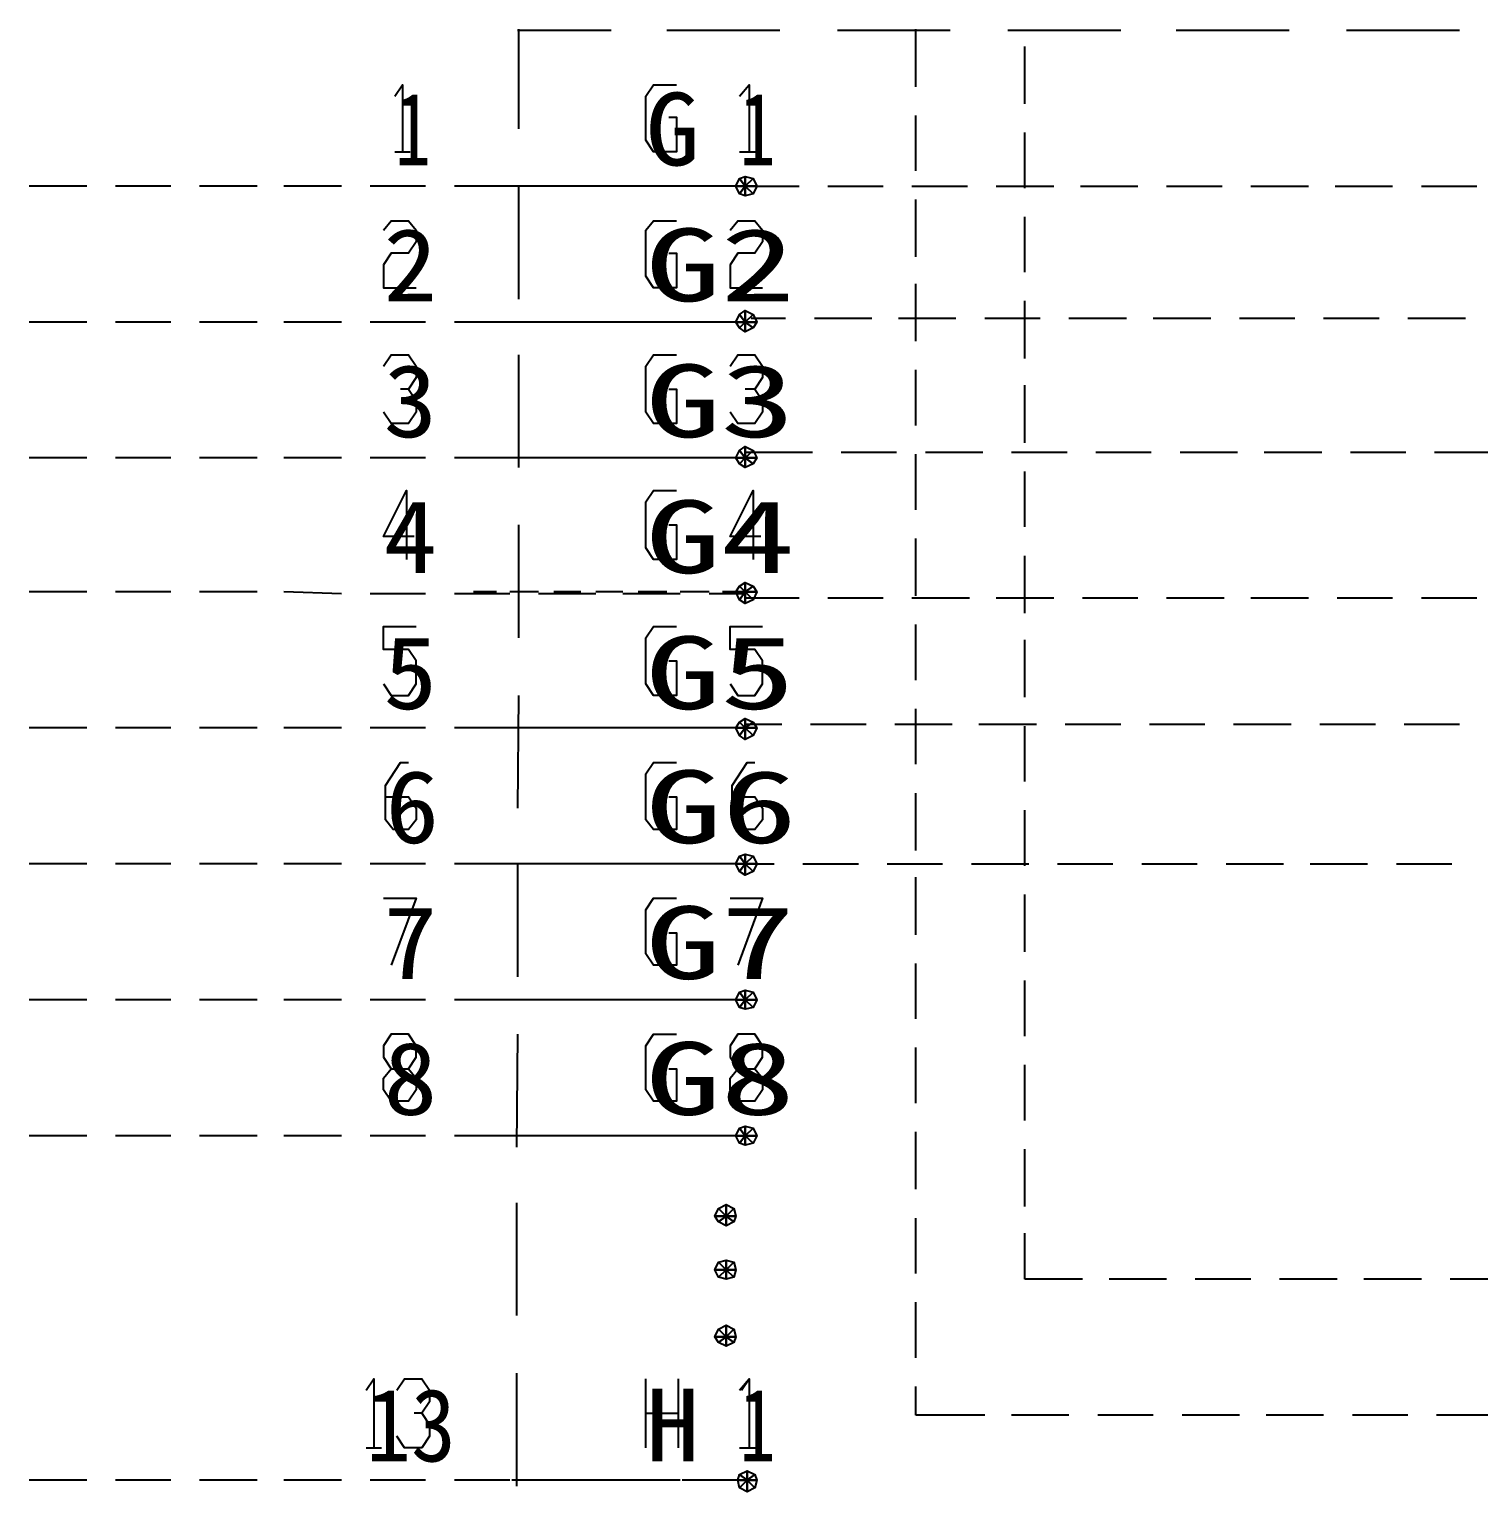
# Model space of a CAD drawing. Header units: metres. Extents: x 17 to 1757, y 17 to 1207.
# Drawn here: x 407 to 516, y 872.2 to 982.2 of the extents above; entities that cross this region are included whole.
import ezdxf

# ---------------------------------------------------------------- set-up
doc = ezdxf.new("R2010")
doc.units = ezdxf.units.M
for name, color, linetype in [('LINES', 7, 'Continuous'), ('POLYLINES', 4, 'Continuous'), ('TEXTS', 3, 'Continuous')]:
    doc.layers.add(name, color=color, linetype=linetype)

msp = doc.modelspace()

# ---------------------------------------------------------------- linework, layer by layer
at = {"layer": 'LINES'}
for p, q in [((443.69, 982.15), (450.74, 982.15)), ((443.76, 982.22), (443.76, 974.74)), ((454.92, 982.15), (463.42, 982.15)), ((467.74, 982.15), (476.23, 982.15)), ((473.64, 977.9), (473.64, 982.22)), ((480.55, 982.15), (489.05, 982.15)), ((493.22, 982.15), (501.72, 982.15)), ((506.04, 982.15), (514.54, 982.15)), ((481.85, 976.61), (481.85, 980.93)), ((473.64, 971.57), (473.64, 975.74)), ((481.85, 970.27), (481.85, 974.45)), ((434.47, 973.01), (435.62, 973.01)), ((460.39, 973.01), (461.69, 973.01)), ((411.29, 970.42), (406.97, 970.42)), ((417.62, 970.42), (413.45, 970.42)), ((424.1, 970.42), (419.78, 970.42)), ((430.44, 970.42), (426.12, 970.42)), ((436.78, 970.42), (432.6, 970.42)), ((443.11, 970.42), (438.94, 970.42)), ((442.1, 970.42), (440.38, 970.42)), ((445.27, 970.42), (443.11, 970.42)), ((443.76, 970.42), (443.76, 961.92)), ((449.59, 970.42), (445.27, 970.42)), ((448.44, 970.42), (446.42, 970.42)), ((451.61, 970.42), (449.59, 970.42)), ((455.93, 970.42), (451.61, 970.42)), ((454.92, 970.42), (452.76, 970.42)), ((458.09, 970.42), (455.93, 970.42)), ((460.82, 970.42), (458.09, 970.42)), ((460.82, 970.42), (459.1, 970.42)), ((461.26, 970.42), (464.86, 970.42)), ((467.02, 970.42), (471.19, 970.42)), ((473.35, 970.42), (477.53, 970.42)), ((479.69, 970.42), (484.01, 970.42)), ((486.02, 970.42), (490.34, 970.42)), ((492.5, 970.42), (496.68, 970.42)), ((498.84, 970.42), (503.16, 970.42)), ((505.18, 970.42), (509.5, 970.42)), ((511.66, 970.42), (515.83, 970.42)), ((473.64, 965.09), (473.64, 969.41)), ((481.85, 963.94), (481.85, 968.11)), ((473.64, 958.75), (473.64, 963.07)), ((481.85, 957.46), (481.85, 961.78)), ((461.26, 960.48), (463.85, 960.48)), ((466.01, 960.48), (470.33, 960.48)), ((472.34, 960.48), (476.66, 960.48)), ((478.82, 960.48), (483, 960.48)), ((485.16, 960.48), (489.48, 960.48)), ((491.5, 960.48), (495.82, 960.48)), ((497.98, 960.48), (502.15, 960.48)), ((504.31, 960.48), (508.49, 960.48)), ((510.65, 960.48), (514.97, 960.48)), ((411.29, 960.19), (406.97, 960.19)), ((417.62, 960.19), (413.45, 960.19)), ((424.1, 960.19), (419.78, 960.19)), ((430.44, 960.19), (426.12, 960.19)), ((436.78, 960.19), (432.6, 960.19)), ((443.11, 960.19), (438.94, 960.19)), ((442.1, 960.19), (440.38, 960.19)), ((445.27, 960.19), (443.11, 960.19)), ((449.59, 960.19), (445.27, 960.19)), ((448.44, 960.19), (446.42, 960.19)), ((451.61, 960.19), (449.59, 960.19)), ((455.93, 960.19), (451.61, 960.19)), ((454.92, 960.19), (452.76, 960.19)), ((458.09, 960.19), (455.93, 960.19)), ((460.82, 960.19), (458.09, 960.19)), ((460.82, 960.19), (459.1, 960.19)), ((443.76, 957.74), (443.76, 949.25)), ((473.64, 952.42), (473.64, 956.59)), ((481.85, 951.12), (481.85, 955.44)), ((411.29, 949.97), (406.97, 949.97)), ((417.62, 949.97), (413.45, 949.97)), ((424.1, 949.97), (419.78, 949.97)), ((430.44, 949.97), (426.12, 949.97)), ((436.78, 949.97), (432.6, 949.97)), ((443.11, 949.97), (438.94, 949.97)), ((442.1, 949.97), (440.38, 949.97)), ((445.27, 949.97), (443.11, 949.97)), ((449.59, 949.97), (445.27, 949.97)), ((448.44, 949.97), (446.42, 949.97)), ((451.61, 949.97), (449.59, 949.97)), ((455.93, 949.97), (451.61, 949.97)), ((454.92, 949.97), (452.76, 949.97)), ((458.09, 949.97), (455.93, 949.97)), ((460.82, 949.97), (458.09, 949.97)), ((460.82, 949.97), (459.1, 949.97)), ((460.82, 950.4), (465.86, 950.4)), ((468.02, 950.4), (472.2, 950.4)), ((473.64, 946.08), (473.64, 950.26)), ((474.36, 950.4), (478.68, 950.4)), ((480.84, 950.4), (485.02, 950.4)), ((487.18, 950.4), (491.35, 950.4)), ((493.51, 950.4), (497.83, 950.4)), ((499.85, 950.4), (504.17, 950.4)), ((506.33, 950.4), (510.5, 950.4)), ((512.66, 950.4), (516.98, 950.4)), ((481.85, 944.78), (481.85, 948.96)), ((443.76, 944.93), (443.76, 936.43)), ((473.64, 939.6), (473.64, 943.92)), ((481.85, 938.3), (481.85, 942.62)), ((411.29, 939.89), (406.97, 939.89)), ((417.62, 939.89), (413.45, 939.89)), ((424.1, 939.89), (419.78, 939.89)), ((430.44, 939.74), (426.12, 939.89)), ((436.78, 939.74), (432.6, 939.74)), ((443.11, 939.74), (438.94, 939.74)), ((442.1, 939.89), (440.38, 939.89)), ((445.27, 939.89), (443.11, 939.89)), ((449.59, 939.74), (445.27, 939.74)), ((448.44, 939.89), (446.42, 939.89)), ((451.61, 939.89), (449.59, 939.89)), ((455.93, 939.74), (451.61, 939.74)), ((454.92, 939.89), (452.76, 939.89)), ((458.09, 939.89), (455.93, 939.89)), ((460.82, 939.74), (458.09, 939.74)), ((460.82, 939.89), (459.1, 939.89)), ((460.82, 939.46), (464.86, 939.46)), ((467.02, 939.46), (471.19, 939.46)), ((473.35, 939.46), (477.67, 939.46)), ((479.69, 939.46), (484.01, 939.46)), ((486.17, 939.46), (490.34, 939.46)), ((492.5, 939.46), (496.82, 939.46)), ((498.84, 939.46), (503.16, 939.46)), ((505.32, 939.46), (509.5, 939.46)), ((511.66, 939.46), (515.83, 939.46)), ((473.64, 933.26), (473.64, 937.44)), ((481.85, 931.97), (481.85, 936.29)), ((443.76, 932.11), (443.69, 923.62)), ((473.64, 926.93), (473.64, 931.1)), ((411.29, 929.66), (406.97, 929.66)), ((417.62, 929.66), (413.45, 929.66)), ((424.1, 929.66), (419.78, 929.66)), ((430.44, 929.66), (426.12, 929.66)), ((436.78, 929.66), (432.6, 929.66)), ((443.11, 929.66), (438.94, 929.66)), ((442.1, 929.66), (440.38, 929.66)), ((445.27, 929.66), (443.11, 929.66)), ((449.59, 929.66), (445.27, 929.66)), ((448.44, 929.66), (446.42, 929.66)), ((451.61, 929.66), (449.59, 929.66)), ((455.93, 929.66), (451.61, 929.66)), ((454.92, 929.66), (452.76, 929.66)), ((458.09, 929.66), (455.93, 929.66)), ((460.82, 929.66), (458.09, 929.66)), ((460.82, 929.66), (459.1, 929.66)), ((460.82, 929.95), (463.56, 929.95)), ((465.72, 929.95), (469.9, 929.95)), ((472.06, 929.95), (476.38, 929.95)), ((478.39, 929.95), (482.71, 929.95)), ((481.85, 925.63), (481.85, 929.81)), ((484.87, 929.95), (489.05, 929.95)), ((491.21, 929.95), (495.38, 929.95)), ((497.54, 929.95), (501.86, 929.95)), ((504.02, 929.95), (508.2, 929.95)), ((510.36, 929.95), (514.54, 929.95)), ((473.64, 920.45), (473.64, 924.77)), ((481.85, 919.3), (481.85, 923.47)), ((411.29, 919.44), (406.97, 919.44)), ((417.62, 919.44), (413.45, 919.44)), ((424.1, 919.44), (419.78, 919.44)), ((430.44, 919.44), (426.12, 919.44)), ((436.78, 919.44), (432.6, 919.44)), ((443.11, 919.44), (438.94, 919.44)), ((442.1, 919.44), (440.38, 919.44)), ((445.27, 919.44), (443.11, 919.44)), ((443.69, 919.44), (443.69, 910.94)), ((449.59, 919.44), (445.27, 919.44)), ((448.44, 919.44), (446.42, 919.44)), ((451.61, 919.44), (449.59, 919.44)), ((455.93, 919.44), (451.61, 919.44)), ((454.92, 919.44), (452.76, 919.44)), ((458.09, 919.44), (455.93, 919.44)), ((460.82, 919.44), (458.09, 919.44)), ((460.82, 919.44), (459.1, 919.44)), ((460.54, 919.44), (462.98, 919.44)), ((465.14, 919.44), (469.32, 919.44)), ((471.48, 919.44), (475.66, 919.44)), ((477.82, 919.44), (482.14, 919.44)), ((484.3, 919.44), (488.47, 919.44)), ((490.63, 919.44), (494.81, 919.44)), ((496.97, 919.44), (501.29, 919.44)), ((503.3, 919.44), (507.62, 919.44)), ((509.78, 919.44), (513.96, 919.44)), ((473.64, 914.11), (473.64, 918.43)), ((481.85, 912.82), (481.85, 917.14)), ((473.64, 907.78), (473.64, 911.95)), ((481.85, 906.48), (481.85, 910.66)), ((411.29, 909.22), (406.97, 909.22)), ((417.62, 909.22), (413.45, 909.22)), ((424.1, 909.22), (419.78, 909.22)), ((430.44, 909.22), (426.12, 909.22)), ((436.78, 909.22), (432.6, 909.22)), ((443.11, 909.22), (438.94, 909.22)), ((442.1, 909.22), (440.38, 909.22)), ((445.27, 909.22), (443.11, 909.22)), ((449.59, 909.22), (445.27, 909.22)), ((448.44, 909.22), (446.42, 909.22)), ((451.61, 909.22), (449.59, 909.22)), ((455.93, 909.22), (451.61, 909.22)), ((454.92, 909.22), (452.76, 909.22)), ((458.09, 909.22), (455.93, 909.22)), ((460.82, 909.22), (458.09, 909.22)), ((460.82, 909.22), (459.1, 909.22)), ((443.69, 906.62), (443.62, 898.13)), ((473.64, 901.44), (473.64, 905.62)), ((481.85, 900.14), (481.85, 904.32)), ((411.29, 898.99), (406.97, 898.99)), ((417.62, 898.99), (413.45, 898.99)), ((424.1, 898.99), (419.78, 898.99)), ((430.44, 898.99), (426.12, 898.99)), ((436.78, 898.99), (432.6, 898.99)), ((443.11, 898.99), (438.94, 898.99)), ((442.1, 898.99), (440.38, 898.99)), ((445.27, 898.99), (443.11, 898.99)), ((449.59, 898.99), (445.27, 898.99)), ((448.44, 898.99), (446.42, 898.99)), ((451.61, 898.99), (449.59, 898.99)), ((455.93, 898.99), (451.61, 898.99)), ((454.92, 898.99), (452.76, 898.99)), ((458.09, 898.99), (455.93, 898.99)), ((460.82, 898.99), (458.09, 898.99)), ((460.82, 898.99), (459.1, 898.99)), ((473.64, 894.96), (473.64, 899.28)), ((481.85, 893.66), (481.85, 897.98)), ((443.62, 893.95), (443.62, 885.46)), ((473.64, 888.62), (473.64, 892.8)), ((481.85, 888.19), (481.85, 891.65)), ((486.17, 888.19), (481.85, 888.19)), ((492.5, 888.19), (488.18, 888.19)), ((498.84, 888.19), (494.66, 888.19)), ((505.32, 888.19), (501, 888.19)), ((511.66, 888.19), (507.34, 888.19)), ((517.99, 888.19), (513.82, 888.19)), ((473.64, 882.29), (473.64, 886.46)), ((443.62, 881.14), (443.62, 872.64)), ((453.34, 875.52), (453.34, 880.7)), ((455.78, 880.7), (455.78, 875.52)), ((473.64, 877.97), (473.64, 880.13)), ((453.34, 878.11), (455.78, 878.11)), ((478.82, 877.97), (473.64, 877.97)), ((485.16, 877.97), (480.84, 877.97)), ((491.5, 877.97), (487.32, 877.97)), ((497.98, 877.97), (493.66, 877.97)), ((504.31, 877.97), (499.99, 877.97)), ((510.65, 877.97), (506.47, 877.97)), ((516.98, 877.97), (512.81, 877.97)), ((432.31, 875.52), (433.46, 875.52)), ((460.39, 875.52), (461.69, 875.52)), ((460.54, 875.52), (461.69, 875.52)), ((411.29, 873.07), (406.97, 873.07)), ((417.62, 873.07), (413.45, 873.07)), ((424.1, 873.07), (419.78, 873.07)), ((430.44, 873.07), (426.12, 873.07)), ((436.78, 873.07), (432.6, 873.07)), ((443.11, 873.07), (438.94, 873.07)), ((442.25, 873.07), (440.38, 873.07)), ((445.42, 873.07), (443.26, 873.07)), ((449.59, 873.07), (445.27, 873.07)), ((448.58, 873.07), (446.42, 873.07)), ((451.75, 873.07), (449.59, 873.07)), ((455.93, 873.07), (451.61, 873.07)), ((454.92, 873.07), (452.76, 873.07)), ((458.09, 873.07), (456.07, 873.07)), ((460.82, 873.07), (458.09, 873.07)), ((460.97, 873.07), (459.24, 873.07))]:
    msp.add_line(p, q, dxfattribs=at)
at = {"layer": 'POLYLINES'}
for points in [[(434.47, 977.18), (435.05, 978.05), (435.05, 973.01)], [(455.06, 975.6), (455.64, 975.6), (455.64, 973.01), (453.91, 973.01), (453.34, 973.87), (453.34, 977.18), (453.91, 978.05), (455.64, 978.05)], [(460.39, 977.18), (461.11, 978.05), (461.11, 973.01)], [(460.82, 970.42), (460.1, 970.42), (460.39, 970.99), (460.82, 970.42)], [(460.82, 970.42), (460.1, 970.42), (460.39, 970.99), (460.82, 970.42)], [(460.82, 970.42), (460.1, 970.42), (460.39, 970.99), (460.82, 970.42)], [(460.82, 970.42), (460.1, 970.42), (460.39, 970.99), (460.82, 970.42)], [(460.82, 970.42), (460.39, 969.84), (460.1, 970.42), (460.82, 970.42)], [(460.82, 970.42), (460.39, 969.84), (460.1, 970.42), (460.82, 970.42)], [(460.82, 970.42), (460.39, 969.84), (460.1, 970.42), (460.82, 970.42)], [(460.82, 970.42), (460.39, 969.84), (460.1, 970.42), (460.82, 970.42)], [(460.82, 970.42), (460.39, 970.99), (460.82, 971.14), (460.82, 970.42)], [(460.82, 970.42), (460.39, 970.99), (460.82, 971.14), (460.82, 970.42)], [(460.82, 970.42), (460.39, 970.99), (460.82, 971.14), (460.82, 970.42)], [(460.82, 970.42), (460.39, 970.99), (460.82, 971.14), (460.82, 970.42)], [(460.82, 970.42), (460.82, 969.7), (460.39, 969.84), (460.82, 970.42)], [(460.82, 970.42), (460.82, 969.7), (460.39, 969.84), (460.82, 970.42)], [(460.82, 970.42), (460.82, 969.7), (460.39, 969.84), (460.82, 970.42)], [(460.82, 970.42), (460.82, 969.7), (460.39, 969.84), (460.82, 970.42)], [(460.82, 970.42), (460.82, 971.14), (461.4, 970.99), (460.82, 970.42)], [(460.82, 970.42), (460.82, 971.14), (461.4, 970.99), (460.82, 970.42)], [(460.82, 970.42), (460.82, 971.14), (461.4, 970.99), (460.82, 970.42)], [(460.82, 970.42), (460.82, 971.14), (461.4, 970.99), (460.82, 970.42)], [(460.82, 970.42), (461.4, 970.99), (461.69, 970.42), (460.82, 970.42)], [(460.82, 970.42), (461.4, 970.99), (461.69, 970.42), (460.82, 970.42)], [(460.82, 970.42), (461.4, 970.99), (461.69, 970.42), (460.82, 970.42)], [(460.82, 970.42), (461.4, 970.99), (461.69, 970.42), (460.82, 970.42)], [(460.82, 970.42), (461.4, 969.84), (460.82, 969.7), (460.82, 970.42)], [(460.82, 970.42), (461.4, 969.84), (460.82, 969.7), (460.82, 970.42)], [(460.82, 970.42), (461.69, 970.42), (461.4, 969.84), (460.82, 970.42)], [(460.82, 970.42), (461.69, 970.42), (461.4, 969.84), (460.82, 970.42)], [(460.82, 970.42), (461.4, 969.84), (460.82, 969.7), (460.82, 970.42)], [(460.82, 970.42), (461.4, 969.84), (460.82, 969.7), (460.82, 970.42)], [(460.82, 970.42), (461.69, 970.42), (461.4, 969.84), (460.82, 970.42)], [(460.82, 970.42), (461.69, 970.42), (461.4, 969.84), (460.82, 970.42)], [(433.61, 967.1), (434.18, 967.82), (435.48, 967.82), (436.06, 967.1), (436.06, 966.24), (435.48, 965.38), (434.18, 965.38), (433.61, 964.51), (433.61, 962.78), (436.06, 962.78)], [(455.06, 965.38), (455.64, 965.38), (455.64, 962.78), (453.91, 962.78), (453.34, 963.65), (453.34, 967.1), (453.91, 967.82), (455.64, 967.82)], [(459.67, 967.1), (460.25, 967.82), (461.54, 967.82), (462.12, 967.1), (462.12, 966.24), (461.54, 965.38), (460.25, 965.38), (459.67, 964.51), (459.67, 962.78), (462.12, 962.78)], [(460.82, 960.19), (460.1, 960.19), (460.39, 960.77), (460.82, 960.19)], [(460.82, 960.19), (460.1, 960.19), (460.39, 960.77), (460.82, 960.19)], [(460.82, 960.19), (460.1, 960.19), (460.39, 960.77), (460.82, 960.19)], [(460.82, 960.19), (460.1, 960.19), (460.39, 960.77), (460.82, 960.19)], [(460.82, 960.19), (460.39, 960.77), (460.82, 961.06), (460.82, 960.19)], [(460.82, 960.19), (460.39, 960.77), (460.82, 961.06), (460.82, 960.19)], [(460.82, 960.19), (460.39, 960.77), (460.82, 961.06), (460.82, 960.19)], [(460.82, 960.19), (460.39, 960.77), (460.82, 961.06), (460.82, 960.19)], [(460.82, 960.19), (460.82, 961.06), (461.4, 960.77), (460.82, 960.19)], [(460.82, 960.19), (460.82, 961.06), (461.4, 960.77), (460.82, 960.19)], [(460.82, 960.19), (460.82, 961.06), (461.4, 960.77), (460.82, 960.19)], [(460.82, 960.19), (460.82, 961.06), (461.4, 960.77), (460.82, 960.19)], [(460.82, 960.19), (461.4, 960.77), (461.69, 960.19), (460.82, 960.19)], [(460.82, 960.19), (461.4, 960.77), (461.69, 960.19), (460.82, 960.19)], [(460.82, 960.19), (461.4, 960.77), (461.69, 960.19), (460.82, 960.19)], [(460.82, 960.19), (461.4, 960.77), (461.69, 960.19), (460.82, 960.19)], [(460.82, 960.19), (460.39, 959.76), (460.1, 960.19), (460.82, 960.19)], [(460.82, 960.19), (460.39, 959.76), (460.1, 960.19), (460.82, 960.19)], [(460.82, 960.19), (460.39, 959.76), (460.1, 960.19), (460.82, 960.19)], [(460.82, 960.19), (460.39, 959.76), (460.1, 960.19), (460.82, 960.19)], [(460.82, 960.19), (460.82, 959.47), (460.39, 959.76), (460.82, 960.19)], [(460.82, 960.19), (460.82, 959.47), (460.39, 959.76), (460.82, 960.19)], [(460.82, 960.19), (460.82, 959.47), (460.39, 959.76), (460.82, 960.19)], [(460.82, 960.19), (460.82, 959.47), (460.39, 959.76), (460.82, 960.19)], [(460.82, 960.19), (461.4, 959.76), (460.82, 959.47), (460.82, 960.19)], [(460.82, 960.19), (461.4, 959.76), (460.82, 959.47), (460.82, 960.19)], [(460.82, 960.19), (461.69, 960.19), (461.4, 959.76), (460.82, 960.19)], [(460.82, 960.19), (461.69, 960.19), (461.4, 959.76), (460.82, 960.19)], [(460.82, 960.19), (461.4, 959.76), (460.82, 959.47), (460.82, 960.19)], [(460.82, 960.19), (461.4, 959.76), (460.82, 959.47), (460.82, 960.19)], [(460.82, 960.19), (461.69, 960.19), (461.4, 959.76), (460.82, 960.19)], [(460.82, 960.19), (461.69, 960.19), (461.4, 959.76), (460.82, 960.19)], [(433.61, 956.88), (434.18, 957.74), (435.48, 957.74), (436.06, 956.88), (436.06, 956.02), (435.48, 955.15), (434.9, 955.15)], [(455.06, 955.15), (455.64, 955.15), (455.64, 952.56), (453.91, 952.56), (453.34, 953.42), (453.34, 956.88), (453.91, 957.74), (455.64, 957.74)], [(459.67, 956.88), (460.25, 957.74), (461.54, 957.74), (462.12, 956.88), (462.12, 956.02), (461.54, 955.15), (460.82, 955.15)], [(435.48, 955.15), (436.06, 954.29), (436.06, 953.42), (435.48, 952.56), (434.18, 952.56), (433.61, 953.42)], [(461.54, 955.15), (462.12, 954.29), (462.12, 953.42), (461.54, 952.56), (460.25, 952.56), (459.67, 953.42)], [(460.82, 949.97), (460.1, 949.97), (460.39, 950.54), (460.82, 949.97)], [(460.82, 949.97), (460.1, 949.97), (460.39, 950.54), (460.82, 949.97)], [(460.82, 949.97), (460.1, 949.97), (460.39, 950.54), (460.82, 949.97)], [(460.82, 949.97), (460.1, 949.97), (460.39, 950.54), (460.82, 949.97)], [(460.82, 949.97), (460.39, 950.54), (460.82, 950.83), (460.82, 949.97)], [(460.82, 949.97), (460.39, 950.54), (460.82, 950.83), (460.82, 949.97)], [(460.82, 949.97), (460.39, 950.54), (460.82, 950.83), (460.82, 949.97)], [(460.82, 949.97), (460.39, 950.54), (460.82, 950.83), (460.82, 949.97)], [(460.82, 949.97), (460.82, 950.83), (461.4, 950.54), (460.82, 949.97)], [(460.82, 949.97), (460.82, 950.83), (461.4, 950.54), (460.82, 949.97)], [(460.82, 949.97), (460.82, 950.83), (461.4, 950.54), (460.82, 949.97)], [(460.82, 949.97), (460.82, 950.83), (461.4, 950.54), (460.82, 949.97)], [(460.82, 949.97), (461.4, 950.54), (461.69, 949.97), (460.82, 949.97)], [(460.82, 949.97), (461.4, 950.54), (461.69, 949.97), (460.82, 949.97)], [(460.82, 949.97), (461.4, 950.54), (461.69, 949.97), (460.82, 949.97)], [(460.82, 949.97), (461.4, 950.54), (461.69, 949.97), (460.82, 949.97)], [(460.82, 949.97), (460.39, 949.54), (460.1, 949.97), (460.82, 949.97)], [(460.82, 949.97), (460.39, 949.54), (460.1, 949.97), (460.82, 949.97)], [(460.82, 949.97), (460.39, 949.54), (460.1, 949.97), (460.82, 949.97)], [(460.82, 949.97), (460.39, 949.54), (460.1, 949.97), (460.82, 949.97)], [(460.82, 949.97), (460.82, 949.25), (460.39, 949.54), (460.82, 949.97)], [(460.82, 949.97), (460.82, 949.25), (460.39, 949.54), (460.82, 949.97)], [(460.82, 949.97), (460.82, 949.25), (460.39, 949.54), (460.82, 949.97)], [(460.82, 949.97), (460.82, 949.25), (460.39, 949.54), (460.82, 949.97)], [(460.82, 949.97), (461.4, 949.54), (460.82, 949.25), (460.82, 949.97)], [(460.82, 949.97), (461.4, 949.54), (460.82, 949.25), (460.82, 949.97)], [(460.82, 949.97), (461.69, 949.97), (461.4, 949.54), (460.82, 949.97)], [(460.82, 949.97), (461.69, 949.97), (461.4, 949.54), (460.82, 949.97)], [(460.82, 949.97), (461.4, 949.54), (460.82, 949.25), (460.82, 949.97)], [(460.82, 949.97), (461.4, 949.54), (460.82, 949.25), (460.82, 949.97)], [(460.82, 949.97), (461.69, 949.97), (461.4, 949.54), (460.82, 949.97)], [(460.82, 949.97), (461.69, 949.97), (461.4, 949.54), (460.82, 949.97)], [(435.91, 944.06), (433.61, 944.06), (435.34, 947.52), (435.34, 942.34)], [(455.06, 944.93), (455.64, 944.93), (455.64, 942.34), (453.91, 942.34), (453.34, 943.2), (453.34, 946.66), (453.91, 947.52), (455.64, 947.52)], [(461.98, 944.06), (459.67, 944.06), (461.4, 947.52), (461.4, 942.34)], [(460.82, 939.89), (460.39, 940.32), (460.82, 940.61), (460.82, 939.89)], [(460.82, 939.89), (460.39, 940.32), (460.82, 940.61), (460.82, 939.89)], [(460.82, 939.89), (460.39, 940.32), (460.82, 940.61), (460.82, 939.89)], [(460.82, 939.89), (460.39, 940.32), (460.82, 940.61), (460.82, 939.89)], [(460.82, 939.89), (460.82, 940.61), (461.4, 940.32), (460.82, 939.89)], [(460.82, 939.89), (460.82, 940.61), (461.4, 940.32), (460.82, 939.89)], [(460.82, 939.89), (460.82, 940.61), (461.4, 940.32), (460.82, 939.89)], [(460.82, 939.89), (460.82, 940.61), (461.4, 940.32), (460.82, 939.89)], [(460.82, 939.89), (460.1, 939.89), (460.39, 940.32), (460.82, 939.89)], [(460.82, 939.89), (460.1, 939.89), (460.39, 940.32), (460.82, 939.89)], [(460.82, 939.89), (460.1, 939.89), (460.39, 940.32), (460.82, 939.89)], [(460.82, 939.89), (460.1, 939.89), (460.39, 940.32), (460.82, 939.89)], [(460.82, 939.89), (460.39, 939.31), (460.1, 939.89), (460.82, 939.89)], [(460.82, 939.89), (460.39, 939.31), (460.1, 939.89), (460.82, 939.89)], [(460.82, 939.89), (460.39, 939.31), (460.1, 939.89), (460.82, 939.89)], [(460.82, 939.89), (460.39, 939.31), (460.1, 939.89), (460.82, 939.89)], [(460.82, 939.89), (460.82, 939.02), (460.39, 939.31), (460.82, 939.89)], [(460.82, 939.89), (460.82, 939.02), (460.39, 939.31), (460.82, 939.89)], [(460.82, 939.89), (460.82, 939.02), (460.39, 939.31), (460.82, 939.89)], [(460.82, 939.89), (460.82, 939.02), (460.39, 939.31), (460.82, 939.89)], [(460.82, 939.89), (461.4, 940.32), (461.69, 939.89), (460.82, 939.89)], [(460.82, 939.89), (461.4, 940.32), (461.69, 939.89), (460.82, 939.89)], [(460.82, 939.89), (461.4, 940.32), (461.69, 939.89), (460.82, 939.89)], [(460.82, 939.89), (461.4, 940.32), (461.69, 939.89), (460.82, 939.89)], [(460.82, 939.89), (461.4, 939.31), (460.82, 939.02), (460.82, 939.89)], [(460.82, 939.89), (461.4, 939.31), (460.82, 939.02), (460.82, 939.89)], [(460.82, 939.89), (461.69, 939.89), (461.4, 939.31), (460.82, 939.89)], [(460.82, 939.89), (461.69, 939.89), (461.4, 939.31), (460.82, 939.89)], [(460.82, 939.89), (461.4, 939.31), (460.82, 939.02), (460.82, 939.89)], [(460.82, 939.89), (461.4, 939.31), (460.82, 939.02), (460.82, 939.89)], [(460.82, 939.89), (461.69, 939.89), (461.4, 939.31), (460.82, 939.89)], [(460.82, 939.89), (461.69, 939.89), (461.4, 939.31), (460.82, 939.89)], [(433.61, 932.98), (434.18, 932.11), (435.48, 932.11), (436.06, 932.98), (436.06, 934.7), (435.48, 935.57), (433.61, 935.57), (433.61, 937.3), (436.06, 937.3)], [(455.06, 934.7), (455.64, 934.7), (455.64, 932.11), (453.91, 932.11), (453.34, 932.98), (453.34, 936.43), (453.91, 937.3), (455.64, 937.3)], [(459.67, 932.98), (460.25, 932.11), (461.54, 932.11), (462.12, 932.98), (462.12, 934.7), (461.54, 935.57), (459.67, 935.57), (459.67, 937.3), (462.12, 937.3)], [(460.82, 929.66), (460.1, 929.66), (460.39, 930.1), (460.82, 929.66)], [(460.82, 929.66), (460.1, 929.66), (460.39, 930.1), (460.82, 929.66)], [(460.82, 929.66), (460.1, 929.66), (460.39, 930.1), (460.82, 929.66)], [(460.82, 929.66), (460.1, 929.66), (460.39, 930.1), (460.82, 929.66)], [(460.82, 929.66), (460.39, 929.09), (460.1, 929.66), (460.82, 929.66)], [(460.82, 929.66), (460.39, 929.09), (460.1, 929.66), (460.82, 929.66)], [(460.82, 929.66), (460.39, 929.09), (460.1, 929.66), (460.82, 929.66)], [(460.82, 929.66), (460.39, 929.09), (460.1, 929.66), (460.82, 929.66)], [(460.82, 929.66), (460.39, 930.1), (460.82, 930.38), (460.82, 929.66)], [(460.82, 929.66), (460.39, 930.1), (460.82, 930.38), (460.82, 929.66)], [(460.82, 929.66), (460.39, 930.1), (460.82, 930.38), (460.82, 929.66)], [(460.82, 929.66), (460.39, 930.1), (460.82, 930.38), (460.82, 929.66)], [(460.82, 929.66), (460.82, 928.8), (460.39, 929.09), (460.82, 929.66)], [(460.82, 929.66), (460.82, 928.8), (460.39, 929.09), (460.82, 929.66)], [(460.82, 929.66), (460.82, 928.8), (460.39, 929.09), (460.82, 929.66)], [(460.82, 929.66), (460.82, 928.8), (460.39, 929.09), (460.82, 929.66)], [(460.82, 929.66), (460.82, 930.38), (461.4, 930.1), (460.82, 929.66)], [(460.82, 929.66), (460.82, 930.38), (461.4, 930.1), (460.82, 929.66)], [(460.82, 929.66), (460.82, 930.38), (461.4, 930.1), (460.82, 929.66)], [(460.82, 929.66), (460.82, 930.38), (461.4, 930.1), (460.82, 929.66)], [(460.82, 929.66), (461.4, 930.1), (461.69, 929.66), (460.82, 929.66)], [(460.82, 929.66), (461.4, 930.1), (461.69, 929.66), (460.82, 929.66)], [(460.82, 929.66), (461.4, 930.1), (461.69, 929.66), (460.82, 929.66)], [(460.82, 929.66), (461.4, 930.1), (461.69, 929.66), (460.82, 929.66)], [(460.82, 929.66), (461.4, 929.09), (460.82, 928.8), (460.82, 929.66)], [(460.82, 929.66), (461.4, 929.09), (460.82, 928.8), (460.82, 929.66)], [(460.82, 929.66), (461.69, 929.66), (461.4, 929.09), (460.82, 929.66)], [(460.82, 929.66), (461.69, 929.66), (461.4, 929.09), (460.82, 929.66)], [(460.82, 929.66), (461.4, 929.09), (460.82, 928.8), (460.82, 929.66)], [(460.82, 929.66), (461.4, 929.09), (460.82, 928.8), (460.82, 929.66)], [(460.82, 929.66), (461.69, 929.66), (461.4, 929.09), (460.82, 929.66)], [(460.82, 929.66), (461.69, 929.66), (461.4, 929.09), (460.82, 929.66)], [(433.75, 924.48), (435.48, 924.48), (436.06, 923.62), (436.06, 922.75), (435.48, 922.03), (434.33, 922.03), (433.75, 922.75), (433.75, 925.34), (434.9, 927.07), (435.48, 927.07)], [(455.06, 924.48), (455.64, 924.48), (455.64, 922.03), (453.91, 922.03), (453.34, 922.75), (453.34, 926.21), (453.91, 927.07), (455.64, 927.07)], [(459.82, 924.48), (461.54, 924.48), (462.12, 923.62), (462.12, 922.75), (461.54, 922.03), (460.39, 922.03), (459.82, 922.75), (459.82, 925.34), (460.97, 927.07), (461.54, 927.07)], [(460.82, 919.44), (460.1, 919.44), (460.39, 920.02), (460.82, 919.44)], [(460.82, 919.44), (460.1, 919.44), (460.39, 920.02), (460.82, 919.44)], [(460.82, 919.44), (460.1, 919.44), (460.39, 920.02), (460.82, 919.44)], [(460.82, 919.44), (460.1, 919.44), (460.39, 920.02), (460.82, 919.44)], [(460.82, 919.44), (460.39, 920.02), (460.82, 920.16), (460.82, 919.44)], [(460.82, 919.44), (460.39, 920.02), (460.82, 920.16), (460.82, 919.44)], [(460.82, 919.44), (460.39, 920.02), (460.82, 920.16), (460.82, 919.44)], [(460.82, 919.44), (460.39, 920.02), (460.82, 920.16), (460.82, 919.44)], [(460.82, 919.44), (460.82, 920.16), (461.4, 920.02), (460.82, 919.44)], [(460.82, 919.44), (460.82, 920.16), (461.4, 920.02), (460.82, 919.44)], [(460.82, 919.44), (460.82, 920.16), (461.4, 920.02), (460.82, 919.44)], [(460.82, 919.44), (460.82, 920.16), (461.4, 920.02), (460.82, 919.44)], [(460.82, 919.44), (461.4, 920.02), (461.69, 919.44), (460.82, 919.44)], [(460.82, 919.44), (461.4, 920.02), (461.69, 919.44), (460.82, 919.44)], [(460.82, 919.44), (461.4, 920.02), (461.69, 919.44), (460.82, 919.44)], [(460.82, 919.44), (461.4, 920.02), (461.69, 919.44), (460.82, 919.44)], [(460.82, 919.44), (460.39, 918.86), (460.1, 919.44), (460.82, 919.44)], [(460.82, 919.44), (460.39, 918.86), (460.1, 919.44), (460.82, 919.44)], [(460.82, 919.44), (460.39, 918.86), (460.1, 919.44), (460.82, 919.44)], [(460.82, 919.44), (460.39, 918.86), (460.1, 919.44), (460.82, 919.44)], [(460.82, 919.44), (460.82, 918.58), (460.39, 918.86), (460.82, 919.44)], [(460.82, 919.44), (460.82, 918.58), (460.39, 918.86), (460.82, 919.44)], [(460.82, 919.44), (460.82, 918.58), (460.39, 918.86), (460.82, 919.44)], [(460.82, 919.44), (460.82, 918.58), (460.39, 918.86), (460.82, 919.44)], [(460.82, 919.44), (461.4, 918.86), (460.82, 918.58), (460.82, 919.44)], [(460.82, 919.44), (461.4, 918.86), (460.82, 918.58), (460.82, 919.44)], [(460.82, 919.44), (461.69, 919.44), (461.4, 918.86), (460.82, 919.44)], [(460.82, 919.44), (461.69, 919.44), (461.4, 918.86), (460.82, 919.44)], [(460.82, 919.44), (461.4, 918.86), (460.82, 918.58), (460.82, 919.44)], [(460.82, 919.44), (461.4, 918.86), (460.82, 918.58), (460.82, 919.44)], [(460.82, 919.44), (461.69, 919.44), (461.4, 918.86), (460.82, 919.44)], [(460.82, 919.44), (461.69, 919.44), (461.4, 918.86), (460.82, 919.44)], [(433.61, 916.85), (436.06, 916.85), (434.18, 911.81)], [(455.06, 914.26), (455.64, 914.26), (455.64, 911.81), (453.91, 911.81), (453.34, 912.67), (453.34, 915.98), (453.91, 916.85), (455.64, 916.85)], [(459.67, 916.85), (462.12, 916.85), (460.25, 911.81)], [(460.82, 909.22), (460.1, 909.22), (460.39, 909.79), (460.82, 909.22)], [(460.82, 909.22), (460.1, 909.22), (460.39, 909.79), (460.82, 909.22)], [(460.82, 909.22), (460.1, 909.22), (460.39, 909.79), (460.82, 909.22)], [(460.82, 909.22), (460.1, 909.22), (460.39, 909.79), (460.82, 909.22)], [(460.82, 909.22), (460.39, 909.79), (460.82, 909.94), (460.82, 909.22)], [(460.82, 909.22), (460.39, 909.79), (460.82, 909.94), (460.82, 909.22)], [(460.82, 909.22), (460.39, 909.79), (460.82, 909.94), (460.82, 909.22)], [(460.82, 909.22), (460.39, 909.79), (460.82, 909.94), (460.82, 909.22)], [(460.82, 909.22), (460.82, 909.94), (461.4, 909.79), (460.82, 909.22)], [(460.82, 909.22), (460.82, 909.94), (461.4, 909.79), (460.82, 909.22)], [(460.82, 909.22), (460.82, 909.94), (461.4, 909.79), (460.82, 909.22)], [(460.82, 909.22), (460.82, 909.94), (461.4, 909.79), (460.82, 909.22)], [(460.82, 909.22), (461.4, 909.79), (461.69, 909.22), (460.82, 909.22)], [(460.82, 909.22), (461.4, 909.79), (461.69, 909.22), (460.82, 909.22)], [(460.82, 909.22), (461.4, 909.79), (461.69, 909.22), (460.82, 909.22)], [(460.82, 909.22), (461.4, 909.79), (461.69, 909.22), (460.82, 909.22)], [(460.82, 909.22), (460.39, 908.64), (460.1, 909.22), (460.82, 909.22)], [(460.82, 909.22), (460.39, 908.64), (460.1, 909.22), (460.82, 909.22)], [(460.82, 909.22), (460.39, 908.64), (460.1, 909.22), (460.82, 909.22)], [(460.82, 909.22), (460.39, 908.64), (460.1, 909.22), (460.82, 909.22)], [(460.82, 909.22), (460.82, 908.5), (460.39, 908.64), (460.82, 909.22)], [(460.82, 909.22), (460.82, 908.5), (460.39, 908.64), (460.82, 909.22)], [(460.82, 909.22), (460.82, 908.5), (460.39, 908.64), (460.82, 909.22)], [(460.82, 909.22), (460.82, 908.5), (460.39, 908.64), (460.82, 909.22)], [(460.82, 909.22), (461.4, 908.64), (460.82, 908.5), (460.82, 909.22)], [(460.82, 909.22), (461.4, 908.64), (460.82, 908.5), (460.82, 909.22)], [(460.82, 909.22), (461.69, 909.22), (461.4, 908.64), (460.82, 909.22)], [(460.82, 909.22), (461.69, 909.22), (461.4, 908.64), (460.82, 909.22)], [(460.82, 909.22), (461.4, 908.64), (460.82, 908.5), (460.82, 909.22)], [(460.82, 909.22), (461.4, 908.64), (460.82, 908.5), (460.82, 909.22)], [(460.82, 909.22), (461.69, 909.22), (461.4, 908.64), (460.82, 909.22)], [(460.82, 909.22), (461.69, 909.22), (461.4, 908.64), (460.82, 909.22)], [(434.18, 901.58), (433.61, 902.45), (433.61, 903.31), (434.18, 904.03), (435.48, 904.03), (436.06, 904.9), (436.06, 905.76), (435.48, 906.62), (434.18, 906.62), (433.61, 905.76), (433.61, 904.9), (434.18, 904.03)], [(455.06, 904.03), (455.64, 904.03), (455.64, 901.58), (453.91, 901.58), (453.34, 902.45), (453.34, 905.76), (453.91, 906.62), (455.64, 906.62)], [(460.25, 901.58), (459.67, 902.45), (459.67, 903.31), (460.25, 904.03), (461.54, 904.03), (462.12, 904.9), (462.12, 905.76), (461.54, 906.62), (460.25, 906.62), (459.67, 905.76), (459.67, 904.9), (460.25, 904.03)], [(435.48, 904.03), (436.06, 903.31), (436.06, 902.45), (435.48, 901.58), (434.18, 901.58)], [(461.54, 904.03), (462.12, 903.31), (462.12, 902.45), (461.54, 901.58), (460.25, 901.58)], [(460.82, 898.99), (460.1, 898.99), (460.39, 899.57), (460.82, 898.99)], [(460.82, 898.99), (460.1, 898.99), (460.39, 899.57), (460.82, 898.99)], [(460.82, 898.99), (460.1, 898.99), (460.39, 899.57), (460.82, 898.99)], [(460.82, 898.99), (460.1, 898.99), (460.39, 899.57), (460.82, 898.99)], [(460.82, 898.99), (460.39, 898.42), (460.1, 898.99), (460.82, 898.99)], [(460.82, 898.99), (460.39, 898.42), (460.1, 898.99), (460.82, 898.99)], [(460.82, 898.99), (460.39, 898.42), (460.1, 898.99), (460.82, 898.99)], [(460.82, 898.99), (460.39, 898.42), (460.1, 898.99), (460.82, 898.99)], [(460.82, 898.99), (460.39, 899.57), (460.82, 899.71), (460.82, 898.99)], [(460.82, 898.99), (460.39, 899.57), (460.82, 899.71), (460.82, 898.99)], [(460.82, 898.99), (460.39, 899.57), (460.82, 899.71), (460.82, 898.99)], [(460.82, 898.99), (460.39, 899.57), (460.82, 899.71), (460.82, 898.99)], [(460.82, 898.99), (460.82, 898.27), (460.39, 898.42), (460.82, 898.99)], [(460.82, 898.99), (460.82, 898.27), (460.39, 898.42), (460.82, 898.99)], [(460.82, 898.99), (460.82, 898.27), (460.39, 898.42), (460.82, 898.99)], [(460.82, 898.99), (460.82, 898.27), (460.39, 898.42), (460.82, 898.99)], [(460.82, 898.99), (460.82, 899.71), (461.4, 899.57), (460.82, 898.99)], [(460.82, 898.99), (460.82, 899.71), (461.4, 899.57), (460.82, 898.99)], [(460.82, 898.99), (460.82, 899.71), (461.4, 899.57), (460.82, 898.99)], [(460.82, 898.99), (460.82, 899.71), (461.4, 899.57), (460.82, 898.99)], [(460.82, 898.99), (461.4, 899.57), (461.69, 898.99), (460.82, 898.99)], [(460.82, 898.99), (461.4, 899.57), (461.69, 898.99), (460.82, 898.99)], [(460.82, 898.99), (461.4, 899.57), (461.69, 898.99), (460.82, 898.99)], [(460.82, 898.99), (461.4, 899.57), (461.69, 898.99), (460.82, 898.99)], [(460.82, 898.99), (461.4, 898.42), (460.82, 898.27), (460.82, 898.99)], [(460.82, 898.99), (461.4, 898.42), (460.82, 898.27), (460.82, 898.99)], [(460.82, 898.99), (461.69, 898.99), (461.4, 898.42), (460.82, 898.99)], [(460.82, 898.99), (461.69, 898.99), (461.4, 898.42), (460.82, 898.99)], [(460.82, 898.99), (461.4, 898.42), (460.82, 898.27), (460.82, 898.99)], [(460.82, 898.99), (461.4, 898.42), (460.82, 898.27), (460.82, 898.99)], [(460.82, 898.99), (461.69, 898.99), (461.4, 898.42), (460.82, 898.99)], [(460.82, 898.99), (461.69, 898.99), (461.4, 898.42), (460.82, 898.99)], [(459.38, 892.94), (458.52, 892.94), (458.81, 893.52), (459.38, 892.94)], [(459.38, 892.94), (458.52, 892.94), (458.81, 893.52), (459.38, 892.94)], [(459.38, 892.94), (458.52, 892.94), (458.81, 893.52), (459.38, 892.94)], [(459.38, 892.94), (458.52, 892.94), (458.81, 893.52), (459.38, 892.94)], [(459.38, 892.94), (458.81, 893.52), (459.38, 893.81), (459.38, 892.94)], [(459.38, 892.94), (458.81, 893.52), (459.38, 893.81), (459.38, 892.94)], [(459.38, 892.94), (458.81, 893.52), (459.38, 893.81), (459.38, 892.94)], [(459.38, 892.94), (458.81, 893.52), (459.38, 893.81), (459.38, 892.94)], [(459.38, 892.94), (459.38, 893.81), (459.96, 893.52), (459.38, 892.94)], [(459.38, 892.94), (459.38, 893.81), (459.96, 893.52), (459.38, 892.94)], [(459.38, 892.94), (459.38, 893.81), (459.96, 893.52), (459.38, 892.94)], [(459.38, 892.94), (459.38, 893.81), (459.96, 893.52), (459.38, 892.94)], [(459.38, 892.94), (459.96, 893.52), (460.1, 892.94), (459.38, 892.94)], [(459.38, 892.94), (459.96, 893.52), (460.1, 892.94), (459.38, 892.94)], [(459.38, 892.94), (459.96, 893.52), (460.1, 892.94), (459.38, 892.94)], [(459.38, 892.94), (459.96, 893.52), (460.1, 892.94), (459.38, 892.94)], [(459.38, 892.94), (458.81, 892.51), (458.52, 892.94), (459.38, 892.94)], [(459.38, 892.94), (458.81, 892.51), (458.52, 892.94), (459.38, 892.94)], [(459.38, 892.94), (458.81, 892.51), (458.52, 892.94), (459.38, 892.94)], [(459.38, 892.94), (458.81, 892.51), (458.52, 892.94), (459.38, 892.94)], [(459.38, 892.94), (459.38, 892.22), (458.81, 892.51), (459.38, 892.94)], [(459.38, 892.94), (459.38, 892.22), (458.81, 892.51), (459.38, 892.94)], [(459.38, 892.94), (459.38, 892.22), (458.81, 892.51), (459.38, 892.94)], [(459.38, 892.94), (459.38, 892.22), (458.81, 892.51), (459.38, 892.94)], [(459.38, 892.94), (459.96, 892.51), (459.38, 892.22), (459.38, 892.94)], [(459.38, 892.94), (459.96, 892.51), (459.38, 892.22), (459.38, 892.94)], [(459.38, 892.94), (460.1, 892.94), (459.96, 892.51), (459.38, 892.94)], [(459.38, 892.94), (460.1, 892.94), (459.96, 892.51), (459.38, 892.94)], [(459.38, 892.94), (459.96, 892.51), (459.38, 892.22), (459.38, 892.94)], [(459.38, 892.94), (459.96, 892.51), (459.38, 892.22), (459.38, 892.94)], [(459.38, 892.94), (460.1, 892.94), (459.96, 892.51), (459.38, 892.94)], [(459.38, 892.94), (460.1, 892.94), (459.96, 892.51), (459.38, 892.94)], [(459.38, 888.91), (458.52, 888.91), (458.81, 889.49), (459.38, 888.91)], [(459.38, 888.91), (458.52, 888.91), (458.81, 889.49), (459.38, 888.91)], [(459.38, 888.91), (458.52, 888.91), (458.81, 889.49), (459.38, 888.91)], [(459.38, 888.91), (458.52, 888.91), (458.81, 889.49), (459.38, 888.91)], [(459.38, 888.91), (458.81, 888.34), (458.52, 888.91), (459.38, 888.91)], [(459.38, 888.91), (458.81, 888.34), (458.52, 888.91), (459.38, 888.91)], [(459.38, 888.91), (458.81, 888.34), (458.52, 888.91), (459.38, 888.91)], [(459.38, 888.91), (458.81, 888.34), (458.52, 888.91), (459.38, 888.91)], [(459.38, 888.91), (458.81, 889.49), (459.38, 889.63), (459.38, 888.91)], [(459.38, 888.91), (458.81, 889.49), (459.38, 889.63), (459.38, 888.91)], [(459.38, 888.91), (458.81, 889.49), (459.38, 889.63), (459.38, 888.91)], [(459.38, 888.91), (458.81, 889.49), (459.38, 889.63), (459.38, 888.91)], [(459.38, 888.91), (459.38, 888.19), (458.81, 888.34), (459.38, 888.91)], [(459.38, 888.91), (459.38, 888.19), (458.81, 888.34), (459.38, 888.91)], [(459.38, 888.91), (459.38, 888.19), (458.81, 888.34), (459.38, 888.91)], [(459.38, 888.91), (459.38, 888.19), (458.81, 888.34), (459.38, 888.91)], [(459.38, 888.91), (459.38, 889.63), (459.96, 889.49), (459.38, 888.91)], [(459.38, 888.91), (459.38, 889.63), (459.96, 889.49), (459.38, 888.91)], [(459.38, 888.91), (459.38, 889.63), (459.96, 889.49), (459.38, 888.91)], [(459.38, 888.91), (459.38, 889.63), (459.96, 889.49), (459.38, 888.91)], [(459.38, 888.91), (459.96, 889.49), (460.1, 888.91), (459.38, 888.91)], [(459.38, 888.91), (459.96, 889.49), (460.1, 888.91), (459.38, 888.91)], [(459.38, 888.91), (459.96, 889.49), (460.1, 888.91), (459.38, 888.91)], [(459.38, 888.91), (459.96, 889.49), (460.1, 888.91), (459.38, 888.91)], [(459.38, 888.91), (459.96, 888.34), (459.38, 888.19), (459.38, 888.91)], [(459.38, 888.91), (459.96, 888.34), (459.38, 888.19), (459.38, 888.91)], [(459.38, 888.91), (460.1, 888.91), (459.96, 888.34), (459.38, 888.91)], [(459.38, 888.91), (460.1, 888.91), (459.96, 888.34), (459.38, 888.91)], [(459.38, 888.91), (459.96, 888.34), (459.38, 888.19), (459.38, 888.91)], [(459.38, 888.91), (459.96, 888.34), (459.38, 888.19), (459.38, 888.91)], [(459.38, 888.91), (460.1, 888.91), (459.96, 888.34), (459.38, 888.91)], [(459.38, 888.91), (460.1, 888.91), (459.96, 888.34), (459.38, 888.91)], [(459.38, 883.87), (458.81, 884.45), (459.38, 884.74), (459.38, 883.87)], [(459.38, 883.87), (458.81, 884.45), (459.38, 884.74), (459.38, 883.87)], [(459.38, 883.87), (458.81, 884.45), (459.38, 884.74), (459.38, 883.87)], [(459.38, 883.87), (458.81, 884.45), (459.38, 884.74), (459.38, 883.87)], [(459.38, 883.87), (459.38, 884.74), (459.96, 884.45), (459.38, 883.87)], [(459.38, 883.87), (459.38, 884.74), (459.96, 884.45), (459.38, 883.87)], [(459.38, 883.87), (459.38, 884.74), (459.96, 884.45), (459.38, 883.87)], [(459.38, 883.87), (459.38, 884.74), (459.96, 884.45), (459.38, 883.87)], [(459.38, 883.87), (458.52, 883.87), (458.81, 884.45), (459.38, 883.87)], [(459.38, 883.87), (458.52, 883.87), (458.81, 884.45), (459.38, 883.87)], [(459.38, 883.87), (458.52, 883.87), (458.81, 884.45), (459.38, 883.87)], [(459.38, 883.87), (458.52, 883.87), (458.81, 884.45), (459.38, 883.87)], [(459.38, 883.87), (458.81, 883.44), (458.52, 883.87), (459.38, 883.87)], [(459.38, 883.87), (458.81, 883.44), (458.52, 883.87), (459.38, 883.87)], [(459.38, 883.87), (458.81, 883.44), (458.52, 883.87), (459.38, 883.87)], [(459.38, 883.87), (458.81, 883.44), (458.52, 883.87), (459.38, 883.87)], [(459.38, 883.87), (459.38, 883.15), (458.81, 883.44), (459.38, 883.87)], [(459.38, 883.87), (459.38, 883.15), (458.81, 883.44), (459.38, 883.87)], [(459.38, 883.87), (459.38, 883.15), (458.81, 883.44), (459.38, 883.87)], [(459.38, 883.87), (459.38, 883.15), (458.81, 883.44), (459.38, 883.87)], [(459.38, 883.87), (459.96, 884.45), (460.1, 883.87), (459.38, 883.87)], [(459.38, 883.87), (459.96, 884.45), (460.1, 883.87), (459.38, 883.87)], [(459.38, 883.87), (459.96, 884.45), (460.1, 883.87), (459.38, 883.87)], [(459.38, 883.87), (459.96, 884.45), (460.1, 883.87), (459.38, 883.87)], [(459.38, 883.87), (459.96, 883.44), (459.38, 883.15), (459.38, 883.87)], [(459.38, 883.87), (459.96, 883.44), (459.38, 883.15), (459.38, 883.87)], [(459.38, 883.87), (460.1, 883.87), (459.96, 883.44), (459.38, 883.87)], [(459.38, 883.87), (460.1, 883.87), (459.96, 883.44), (459.38, 883.87)], [(459.38, 883.87), (459.96, 883.44), (459.38, 883.15), (459.38, 883.87)], [(459.38, 883.87), (459.96, 883.44), (459.38, 883.15), (459.38, 883.87)], [(459.38, 883.87), (460.1, 883.87), (459.96, 883.44), (459.38, 883.87)], [(459.38, 883.87), (460.1, 883.87), (459.96, 883.44), (459.38, 883.87)], [(432.31, 879.84), (432.89, 880.7), (432.89, 875.52)], [(434.62, 879.84), (435.19, 880.7), (436.49, 880.7), (437.06, 879.84), (437.06, 878.98), (436.49, 878.11), (435.91, 878.11)], [(460.39, 879.84), (461.11, 880.7), (461.11, 875.52)], [(460.54, 879.84), (461.11, 880.7), (461.11, 875.52)], [(436.49, 878.11), (437.06, 877.25), (437.06, 876.38), (436.49, 875.52), (435.19, 875.52), (434.62, 876.38)], [(460.97, 873.07), (460.25, 873.07), (460.39, 873.5), (460.97, 873.07)], [(460.97, 873.07), (460.25, 873.07), (460.39, 873.5), (460.97, 873.07)], [(460.97, 873.07), (460.25, 873.07), (460.39, 873.5), (460.97, 873.07)], [(460.97, 873.07), (460.25, 873.07), (460.39, 873.5), (460.97, 873.07)], [(460.97, 873.07), (460.39, 873.5), (460.97, 873.79), (460.97, 873.07)], [(460.97, 873.07), (460.39, 873.5), (460.97, 873.79), (460.97, 873.07)], [(460.97, 873.07), (460.39, 873.5), (460.97, 873.79), (460.97, 873.07)], [(460.97, 873.07), (460.39, 873.5), (460.97, 873.79), (460.97, 873.07)], [(460.97, 873.07), (460.97, 873.79), (461.54, 873.5), (460.97, 873.07)], [(460.97, 873.07), (460.97, 873.79), (461.54, 873.5), (460.97, 873.07)], [(460.97, 873.07), (460.97, 873.79), (461.54, 873.5), (460.97, 873.07)], [(460.97, 873.07), (460.97, 873.79), (461.54, 873.5), (460.97, 873.07)], [(460.97, 873.07), (461.54, 873.5), (461.69, 873.07), (460.97, 873.07)], [(460.97, 873.07), (461.54, 873.5), (461.69, 873.07), (460.97, 873.07)], [(460.97, 873.07), (461.54, 873.5), (461.69, 873.07), (460.97, 873.07)], [(460.97, 873.07), (461.54, 873.5), (461.69, 873.07), (460.97, 873.07)], [(460.97, 873.07), (460.39, 872.5), (460.25, 873.07), (460.97, 873.07)], [(460.97, 873.07), (460.39, 872.5), (460.25, 873.07), (460.97, 873.07)], [(460.97, 873.07), (460.39, 872.5), (460.25, 873.07), (460.97, 873.07)], [(460.97, 873.07), (460.39, 872.5), (460.25, 873.07), (460.97, 873.07)], [(460.97, 873.07), (460.97, 872.21), (460.39, 872.5), (460.97, 873.07)], [(460.97, 873.07), (460.97, 872.21), (460.39, 872.5), (460.97, 873.07)], [(460.97, 873.07), (460.97, 872.21), (460.39, 872.5), (460.97, 873.07)], [(460.97, 873.07), (460.97, 872.21), (460.39, 872.5), (460.97, 873.07)], [(460.97, 873.07), (461.54, 872.5), (460.97, 872.21), (460.97, 873.07)], [(460.97, 873.07), (461.54, 872.5), (460.97, 872.21), (460.97, 873.07)], [(460.97, 873.07), (461.69, 873.07), (461.54, 872.5), (460.97, 873.07)], [(460.97, 873.07), (461.69, 873.07), (461.54, 872.5), (460.97, 873.07)], [(460.97, 873.07), (461.54, 872.5), (460.97, 872.21), (460.97, 873.07)], [(460.97, 873.07), (461.54, 872.5), (460.97, 872.21), (460.97, 873.07)], [(460.97, 873.07), (461.69, 873.07), (461.54, 872.5), (460.97, 873.07)], [(460.97, 873.07), (461.69, 873.07), (461.54, 872.5), (460.97, 873.07)]]:
    msp.add_lwpolyline(points, dxfattribs=at)

# ---------------------------------------------------------------- texts
at = {"layer": 'TEXTS'}
for s, width, p in [('1', 0.725116, (434.47, 971.98)), ('G', 1.087673, (453.34, 971.98)), ('1', 0.725116, (460.39, 971.98)), ('2', 1.087673, (433.61, 961.76)), ('G2', 1.508586, (453.34, 961.76)), ('G3', 1.508586, (453.34, 951.53)), ('3', 1.087673, (433.61, 951.53)), ('4', 1.087673, (433.61, 941.31)), ('G4', 1.508586, (453.34, 941.31)), ('5', 1.087673, (433.61, 931.08)), ('G5', 1.508586, (453.34, 931.08)), ('6', 1.087673, (433.75, 921)), ('G6', 1.530513, (453.34, 921)), ('7', 1.087673, (433.61, 910.78)), ('G7', 1.508586, (453.34, 910.78)), ('8', 1.087673, (433.61, 900.56)), ('G8', 1.508586, (453.34, 900.56)), ('13', 0.906394, (432.31, 874.49)), ('H', 1.087673, (453.34, 874.49)), ('1', 0.725116, (460.39, 874.49))]:
    msp.add_text(s, height=5.47, dxfattribs=dict(at, width=width)).set_placement(p)

doc.saveas('drawing.dxf')
